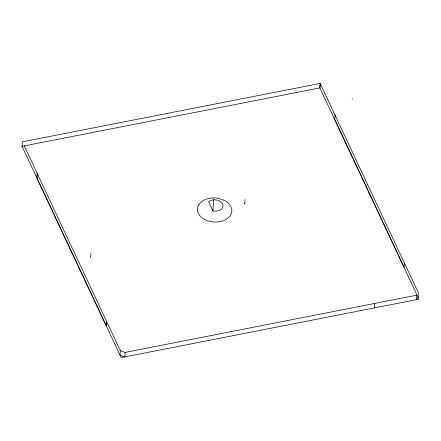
<?xml version="1.0" encoding="UTF-8"?>
<svg xmlns="http://www.w3.org/2000/svg" width="441" height="441" viewBox="0 0 441 441"><rect width="100%" height="100%" fill="white"/><g stroke="black" fill="none" stroke-linecap="round" stroke-linejoin="round"><path stroke-width="0.66" d="M22.05 146.324L22.364 141.82L320.238 83.41L319.923 87.908L22.05 146.324L121.187 357.629L418.95 299.18L319.813 87.875L320.133 83.371L418.415 292.874L418.101 297.372L416.403 299.682L416.723 295.178L125.062 352.431L120.349 350.672L24.106 145.536M37.187 173.412L36.873 177.916L106.314 325.932L106.628 321.428M36.978 177.949L37.292 173.445M90.62 257.621L90.934 253.117M106.375 325.866L106.689 321.362M120.349 350.672L120.035 355.176L124.748 356.929L125.062 352.431M212.915 210.914L208.604 201.724L208.825 201.504A8.17 5.683 4 0 1 222.666 203.979A8.17 5.683 4 0 1 213.29 211.019L212.915 210.914L213.709 199.575M245.069 199.586L244.755 204.089L244.347 203.218M335.061 114.996L334.747 119.5L404.138 267.417L404.452 262.913M374.657 303.375L374.442 307.917M352.133 99.319L352.552 98.839M199.178 204.056L197.7 206.978A17.282 12.028 4 0 0 203.152 218.598L206.884 220.494L211.145 221.674A17.282 12.028 4 0 0 227.523 218.46L230.048 215.947L231.519 213.031A17.282 12.028 4 0 0 226.068 201.41L222.336 199.514L218.08 198.329A17.282 12.028 4 0 0 201.702 201.548L199.178 204.056"/></g></svg>
